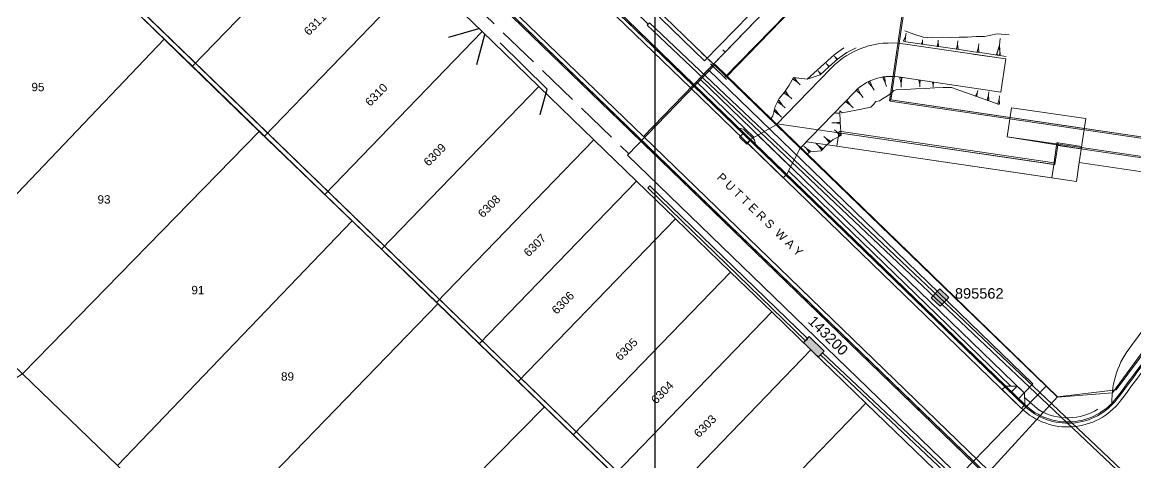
# Model space of a CAD drawing. Header units: metres. Extents: x 305195 to 309187, y 6261447 to 6263623.
# Drawn here: x 305521.8 to 305655, y 6262225.8 to 6262278.5 of the extents above; entities that cross this region are included whole.
import ezdxf
from ezdxf.enums import TextEntityAlignment as Align

# ---------------------------------------------------------------- set-up
doc = ezdxf.new("R2010")
doc.units = ezdxf.units.M
doc.linetypes.add('IE Trench LV', pattern=[6.5, 5, -1.5])
doc.layers.get('0').update_dxf_attribs({"color": 6})
for name, color, linetype, lineweight in [('Cadastre Developer_SP_EXT', 9, 'Continuous', 5), ('Cadastre Land Parcels_SP_EXT', 9, 'Continuous', 5), ('Cadastre Roads_SP_EXT', 9, 'Continuous', 5)]:
    doc.layers.add(name, color=color, linetype=linetype, lineweight=lineweight)
for name, color, linetype in [('Duct_SP_EXT', 7, 'Continuous'), ('Services_SP_NEW', 2, 'Continuous'), ('st_new', 9, 'Continuous'), ('SupportsUG_SP_LV_EXT', 7, 'Continuous'), ('SupportsUG_SP_LV_SL_EXT', 7, 'Continuous'), ('Trench_SP_NEW', 2, 'Continuous')]:
    doc.layers.add(name, color=color, linetype=linetype)
doc.styles.add('COLUMN_LABEL', font='arial.ttf')
doc.styles.add('iecARIAL', font='arial.ttf', dxfattribs={"height": 2})
doc.styles.add('POLE_LABEL', font='arial.ttf')
doc.styles.get("Standard").update_dxf_attribs({"font": 'arial.ttf'})
doc.linetypes.add('IE Trench HV', pattern='A,7,-0.2,["/",Standard,S=3,R=0,X=0.6,Y=-1.4],-2.5', length=9.7)

# ---------------------------------------------------------------- blocks, each defined once
blk = doc.blocks.new('COLUMN_EXT')
blk.add_hatch(color=256).paths.add_polyline_path([(-1.49, 1.48), (-1.49, -1.49), (1.48, -1.49), (1.48, 1.48)])
blk.add_lwpolyline([(-1.49, -1.49), (1.48, -1.49), (1.48, 1.48), (-1.49, 1.48)], close=True)
for tag, height, style, flags, p in [('ASSET_NUM', 2.5, 'COLUMN_LABEL', 8, (2, 2)), ('STRUCTURE_PLANT_NUMBER', 0.2, 'POLE_LABEL', 9, (1.81, 0.03)), ('STREET_CODE', 0.2, 'COLUMN_LABEL', 9, (1.81, -0.2))]:
    blk.add_attdef(tag, text='', height=height, dxfattribs=dict(style=style, flags=flags)).set_placement(p, align=Align.MIDDLE_LEFT)
at = {"flags": 1}
blk.add_attdef('Z', (1.81, -2.35), '', height=0.2, dxfattribs=at)
at = {"flags": 9}
for tag, p in [('COLUMN_TYPE', (1.81, -0.4)), ('OWNED_BY', (1.81, -0.6)), ('STATE', (1.81, -0.8)), ('USAGE', (1.81, -1)), ('STREETNAME', (1.81, -1.6)), ('SUBURB', (1.81, -1.8)), ('LEGEND', (1.81, -1.2)), ('LOCATION', (1.81, -1.4)), ('NOTES', (1.81, -2))]:
    blk.add_attdef(tag, text='', height=0.2, dxfattribs=at).set_placement(p, align=Align.MIDDLE_LEFT)
blk = doc.blocks.new('PILLAR_EXT')
blk.add_hatch(color=256).paths.add_polyline_path([(-2.475, 0.99), (-2.475, -0.99), (2.475, -0.99), (2.475, 0.99)])
blk.add_lwpolyline([(-2.475, -0.99), (2.475, -0.99), (2.475, 0.99), (-2.475, 0.99)], close=True)
at = {"style": 'iecARIAL', "flags": 8}
blk.add_attdef('ASSET_NUM', (1.5, 3.5), '', height=2.5, dxfattribs=at)
for tag, p, flags in [('OWNED_BY', (0, -0.2), 9), ('STATE', (0, -0.4), 9), ('SUPPORT_TYPE', (0, -0.6), 9), ('STREETNAME', (0, -1.8), 9), ('SUBURB', (0, -2), 1), ('USAGE', (0, -0.8), 9), ('LEGEND', (0, -1), 9), ('LOCATION', (0, -1.2), 9), ('NOTES', (0, -1.4), 9), ('PARENT', (0, -1.6), 9)]:
    blk.add_attdef(tag, p, '', height=0.2, dxfattribs=dict(flags=flags))
blk = doc.blocks.new('ST4_NEW')
at = {"layer": 'st_new', "color": 251, "lineweight": 0}
for p, q in [((219.41, -169.73), (32.43, 11.07)), ((198.21, -191.65), (0, 0)), ((60.75, 1.07), (188.29, -122.25)), ((225.66, -163.26), (58.09, -1.22)), ((185.55, -125.09), (58, -1.77)), ((185.86, -124.77), (58.32, -1.44)), ((185.96, -124.66), (58.42, -1.34)), ((179.6, -131.24), (52.06, -7.91)), ((179.92, -130.91), (52.37, -7.59)), ((198.21, -191.65), (9.12, -8.82)), ((179.5, -131.35), (51.96, -8.02)), ((235.29, -73.65), (188.13, -122.42)), ((188.29, -122.25), (235.28, -73.64)), ((235.29, -73.65), (189.68, -120.81)), ((209.37, -126.65), (213.35, -99.49)), ((213.53, -99.31), (209.54, -126.53)), ((189.61, -123.84), (210.02, -102.94)), ((210.01, -102.95), (189.84, -123.75)), ((118.55, -114.63), (176.28, -170.46)), ((211.21, -118.25), (212.29, -118.64)), ((210.98, -119.81), (223.28, -121.62)), ((211.02, -119.52), (212.14, -119.68)), ((212.14, -119.68), (213.26, -119.85)), ((212.29, -118.64), (213.38, -119.03)), ((213.26, -119.85), (214.38, -120.01)), ((213.38, -119.03), (214.51, -119.11)), ((214.51, -119.11), (215.66, -119.02)), ((215.66, -119.02), (216.67, -119.05)), ((216.67, -119.05), (217.69, -119.03)), ((217.69, -119.03), (218.7, -119)), ((218.7, -119), (219.72, -118.94)), ((219.72, -118.94), (220.73, -118.95)), ((220.73, -118.95), (222.25, -118.62)), ((222.25, -118.62), (223.7, -118.72)), ((189.68, -120.81), (189.4, -120.54)), ((199.51, -124.05), (202.72, -121.12)), ((202.72, -121.12), (203.9, -120.3)), ((203.12, -121.64), (204.24, -120.87)), ((204.24, -120.87), (205.38, -120.28)), ((214.38, -120.01), (215.5, -120.18)), ((215.5, -120.18), (217.47, -120.47)), ((217.47, -120.47), (218.46, -120.61)), ((218.46, -120.61), (219.45, -120.76)), ((219.32, -121.04), (223.28, -121.62)), ((219.45, -120.76), (220.44, -120.9)), ((220.44, -120.9), (223.32, -121.33)), ((188.29, -122.25), (179.92, -130.91)), ((188.13, -122.42), (187.92, -122.21)), ((188.13, -122.42), (189.61, -123.84)), ((188.14, -122.42), (189.86, -124.08)), ((189.84, -123.75), (188.29, -122.25)), ((229.48, -162.08), (188.29, -122.25)), ((201.06, -123.54), (202.12, -122.55)), ((202.12, -122.55), (203.12, -121.64)), ((223.28, -121.62), (222.7, -125.58)), ((187.67, -122.9), (186.62, -123.98)), ((226.53, -160.48), (187.67, -122.9)), ((195.8, -129.51), (202.33, -122.76)), ((197.35, -124.75), (197.86, -123.85)), ((197.86, -123.85), (199.51, -124.05)), ((199.51, -124.05), (201.06, -123.54)), ((222.7, -125.58), (210.39, -123.77)), ((185.55, -125.09), (225.16, -163.4)), ((185.86, -124.77), (225.48, -163.08)), ((185.96, -124.66), (225.58, -162.97)), ((193.15, -131), (186.27, -124.34)), ((186.62, -123.98), (225.49, -161.56)), ((196.8, -125.6), (197.35, -124.75)), ((211.32, -125.27), (212.47, -125.21)), ((212.47, -125.21), (213.62, -125.15)), ((213.62, -125.15), (214.77, -125.09)), ((214.77, -125.09), (215.79, -125.04)), ((215.79, -125.04), (216.8, -125.05)), ((216.8, -125.05), (216.91, -125.06)), ((216.91, -125.06), (217.76, -125.39)), ((195.67, -127.29), (196.15, -126.37)), ((196.15, -126.37), (196.8, -125.6)), ((205.21, -125.54), (198.68, -132.29)), ((208.17, -126.62), (208.54, -126.41)), ((208.54, -126.41), (208.93, -126.14)), ((208.93, -126.14), (209.37, -125.87)), ((209.37, -125.87), (209.9, -125.4)), ((209.54, -126.53), (209.37, -126.65)), ((209.47, -126.52), (223.78, -128.62)), ((209.68, -125.59), (209.54, -126.53)), ((209.54, -126.53), (209.54, -126.53)), ((209.54, -126.53), (240.83, -131.13)), ((209.9, -125.4), (210.17, -125.33)), ((210.17, -125.33), (211.32, -125.27)), ((217.76, -125.39), (219.68, -126.08)), ((219.68, -126.08), (222.48, -127.07)), ((195.41, -128.43), (195.67, -127.29)), ((203.47, -129.27), (203.41, -127.83)), ((203.41, -127.83), (203.68, -128.08)), ((203.68, -128.08), (205.39, -127.73)), ((205.39, -127.73), (207.13, -127.4)), ((207.13, -127.4), (207.44, -127.08)), ((207.44, -127.08), (207.73, -126.71)), ((207.73, -126.71), (208.17, -126.62)), ((209.45, -126.67), (223.75, -128.77)), ((223.44, -130.92), (223.95, -127.46)), ((223.95, -127.46), (232.85, -128.76)), ((195.13, -128.86), (195.41, -128.43)), ((223.74, -128.77), (232.66, -130.08)), ((223.77, -128.62), (232.68, -129.93)), ((232.08, -134.01), (232.85, -128.76)), ((181.29, -133.08), (178.31, -130.2)), ((191.38, -130.11), (191.54, -129.95)), ((193.14, -131.81), (191.38, -130.11)), ((191.83, -130.53), (191.41, -130.97)), ((191.54, -129.95), (191.9, -130.02)), ((192.69, -131.37), (191.83, -130.53)), ((191.9, -130.02), (193.21, -131.28)), ((192.75, -131.23), (195.8, -129.51)), ((195.8, -129.51), (195.93, -129.37)), ((198.68, -132.29), (195.8, -129.51)), ((195.8, -129.51), (198.68, -132.29)), ((195.93, -129.37), (229.16, -134.25)), ((203.32, -130.26), (203.06, -132.07)), ((203.06, -132.07), (203.32, -130.26)), ((229.02, -134.23), (203.29, -130.45)), ((203.32, -130.26), (229.05, -134.03)), ((203.57, -130.76), (203.47, -129.27)), ((232.66, -130.08), (240.81, -131.28)), ((232.66, -130.08), (232.66, -130.08)), ((232.68, -129.93), (240.83, -131.13)), ((220.82, -171.3), (179.5, -131.35)), ((220.93, -171.19), (179.6, -131.24)), ((221.24, -170.87), (179.92, -130.91)), ((191.41, -130.97), (192.27, -131.8)), ((192.27, -131.8), (192.69, -131.37)), ((192.34, -131.66), (192.75, -131.23)), ((196.65, -135.83), (192.34, -131.66)), ((193.29, -131.65), (193.14, -131.81)), ((193.21, -131.28), (193.29, -131.65)), ((193.62, -130.74), (197.52, -134.52)), ((199.41, -131.53), (198.68, -132.29)), ((203.06, -132.07), (199.41, -131.53)), ((201.17, -132.61), (201.87, -131.89)), ((201.87, -131.89), (202.63, -131.24)), ((202.63, -131.24), (203.57, -130.76)), ((232.32, -132.37), (223.44, -130.92)), ((232.34, -132.23), (223.44, -130.92)), ((229.4, -131.64), (229.02, -134.23)), ((229.54, -131.66), (229.16, -134.25)), ((229.54, -131.66), (229.4, -131.64)), ((229.54, -131.66), (229.5, -131.96)), ((232.36, -132.08), (229.54, -131.66)), ((198.68, -132.29), (197.07, -135.4)), ((199.43, -133.03), (199.87, -132.74)), ((199.87, -132.74), (201.17, -132.61)), ((203.06, -132.07), (231.75, -136.28)), ((228.78, -135.84), (203.06, -132.07)), ((243.39, -134), (229.5, -131.96)), ((229.5, -131.96), (232.32, -132.37)), ((232.32, -132.37), (232.36, -132.08)), ((232.34, -132.23), (243.42, -133.85)), ((229.05, -134.03), (228.78, -135.84)), ((229.05, -134.03), (229.02, -134.23)), ((229.02, -134.23), (229.02, -134.23)), ((229.16, -134.25), (229.02, -134.23)), ((231.75, -136.28), (232.08, -134.01)), ((243.15, -135.63), (232.08, -134.01)), ((197.07, -135.4), (196.65, -135.83)), ((223.9, -160.73), (197.28, -134.99)), ((190.63, -142.11), (187.76, -139.33)), ((201.34, -152.47), (198.47, -149.69)), ((240.56, -155.39), (236.04, -161.53)), ((166.04, -160.55), (182.23, -176.21)), ((216.97, -172.24), (228.1, -160.74)), ((223.27, -160.74), (222.85, -161.16)), ((225.16, -163.4), (222.85, -161.16)), ((225.47, -163.07), (223.17, -160.84)), ((224.63, -160.73), (223.27, -160.74)), ((224.63, -160.73), (223.87, -161.52)), ((224.63, -160.73), (225.49, -161.56)), ((225.49, -161.56), (226.53, -160.48)), ((213.64, -164.36), (210.76, -161.58)), ((225.49, -161.56), (224.73, -162.35)), ((225.5, -161.56), (225.57, -162.96)), ((227.3, -163.64), (225.53, -162.12)), ((236.04, -161.53), (229.48, -162.08)), ((225.57, -162.96), (225.16, -163.4))]:
    blk.add_line(p, q, dxfattribs=at)
at = {"layer": 'st_new', "color": 251, "lineweight": 0, "extrusion": (0.000791027, 0.003421, 0.999994)}
for p, q in [((211.36, -118.55, 0), (211.27, -118.95, 0)), ((211.04, -119.47, 0), (211.27, -118.95, 0)), ((211.05, -119.46, 0), (211.27, -118.96, 0)), ((211.24, -119.52, 0), (211.18, -119.54, 0)), ((211.27, -118.96, 0), (211.23, -119.51, 0)), ((211.27, -118.95, 0), (211.24, -119.52, 0))]:
    blk.add_line(p, q, dxfattribs=at)
at = {"layer": 'st_new', "color": 251, "lineweight": 0, "extrusion": (0.000497946, 0.003476, 0.999994)}
for p, q in [((213.21, -119.82, 0), (213.3, -119.55, 0)), ((213.23, -119.84, 0), (213.21, -119.82, 0)), ((213.22, -119.81, 0), (213.3, -119.55, 0)), ((213.23, -119.83, 0), (213.22, -119.81, 0)), ((213.26, -119.84, 0), (213.23, -119.83, 0)), ((213.26, -119.85), (213.23, -119.84, 0)), ((213.28, -119.84, 0), (213.26, -119.84, 0)), ((213.28, -119.85, 0), (213.26, -119.85)), ((213.31, -119.83, 0), (213.28, -119.85, 0)), ((213.31, -119.83, 0), (213.28, -119.84, 0)), ((213.33, -119.34, 0), (213.3, -119.55, 0)), ((213.3, -119.55, 0), (213.31, -119.83, 0)), ((213.3, -119.55, 0), (213.31, -119.83, 0))]:
    blk.add_line(p, q, dxfattribs=at)
at = {"layer": 'st_new', "color": 251, "lineweight": 0, "extrusion": (0.000302495, 0.003498, 0.999994)}
for p, q in [((215.06, -120.08, 0), (215.17, -119.67, 0)), ((215.06, -120.08, 0), (215.17, -119.68, 0)), ((215.19, -119.36, 0), (215.17, -119.67, 0)), ((215.17, -119.67, 0), (215.21, -120.1, 0)), ((215.17, -119.68, 0), (215.2, -120.09, 0)), ((215.09, -120.11, 0), (215.06, -120.08, 0)), ((215.09, -120.1, 0), (215.06, -120.08, 0)), ((215.13, -120.11, 0), (215.09, -120.1, 0)), ((215.13, -120.12), (215.09, -120.11, 0)), ((215.17, -120.11, 0), (215.13, -120.11, 0)), ((215.17, -120.12, 0), (215.13, -120.12)), ((215.2, -120.09, 0), (215.17, -120.11, 0)), ((215.21, -120.1, 0), (215.17, -120.12, 0))]:
    blk.add_line(p, q, dxfattribs=at)
at = {"layer": 'st_new', "color": 251, "lineweight": 0, "extrusion": (0.000259889, 0.003502, 0.999994)}
for p, q in [((217.37, -120.42, 0), (217.52, -119.86, 0)), ((217.39, -120.41, 0), (217.52, -119.87, 0)), ((217.55, -119.46, 0), (217.52, -119.86, 0)), ((217.52, -119.86, 0), (217.58, -120.43, 0)), ((217.52, -119.87, 0), (217.57, -120.42, 0)), ((217.42, -120.45, 0), (217.37, -120.42, 0)), ((217.42, -120.44, 0), (217.39, -120.41, 0)), ((217.47, -120.46, 0), (217.42, -120.44, 0)), ((217.47, -120.47), (217.42, -120.45, 0)), ((217.53, -120.45, 0), (217.47, -120.46, 0)), ((217.53, -120.46, 0), (217.47, -120.47)), ((217.57, -120.42, 0), (217.53, -120.45, 0)), ((217.58, -120.43, 0), (217.53, -120.46, 0))]:
    blk.add_line(p, q, dxfattribs=at)
at = {"layer": 'st_new', "color": 251, "lineweight": 0, "extrusion": (0.000389992, 0.003489, 0.999994)}
for p, q in [((220.06, -119.81, 0), (220.02, -120.22, 0)), ((219.85, -120.77, 0), (220.02, -120.22, 0)), ((219.9, -120.81, 0), (219.85, -120.77, 0)), ((219.87, -120.76, 0), (220.02, -120.23, 0)), ((219.9, -120.8, 0), (219.87, -120.76, 0)), ((219.95, -120.81, 0), (219.9, -120.8, 0)), ((219.95, -120.82), (219.9, -120.81, 0)), ((220.01, -120.81, 0), (219.95, -120.81, 0)), ((220, -120.82, 0), (219.95, -120.82)), ((220.06, -120.79, 0), (220, -120.82, 0)), ((220.05, -120.78, 0), (220.01, -120.81, 0)), ((220.02, -120.22, 0), (220.06, -120.79, 0)), ((220.02, -120.23, 0), (220.05, -120.78, 0))]:
    blk.add_line(p, q, dxfattribs=at)
at = {"layer": 'st_new', "color": 251, "lineweight": 0, "extrusion": (0.000383641, 0.00349, 0.999994)}
for p, q in [((222.6, -119.17, -0.01), (222.51, -119.99, 0)), ((222.18, -121.09, 0), (222.51, -119.99, 0)), ((222.28, -121.16, 0), (222.18, -121.09, 0)), ((222.21, -121.07, 0), (222.51, -120.01, 0)), ((222.28, -121.14, 0), (222.21, -121.07, 0)), ((222.38, -121.17, 0), (222.28, -121.14, 0)), ((222.38, -121.19, 0), (222.28, -121.16, 0)), ((222.48, -121.16, 0), (222.38, -121.17, 0)), ((222.48, -121.18, 0), (222.38, -121.19, 0)), ((222.57, -121.11, 0), (222.48, -121.16, 0)), ((222.59, -121.13, 0), (222.48, -121.18, 0)), ((222.51, -119.99, 0), (222.59, -121.13, 0)), ((222.51, -120.01, 0), (222.57, -121.11, 0))]:
    blk.add_line(p, q, dxfattribs=at)
at = {"layer": 'st_new', "color": 251, "lineweight": 0, "extrusion": (0.002524, -0.002441, 0.999994)}
blk.add_line((188.29, -122.25), (186.84, -120.85, 0.01), dxfattribs=at)
at = {"layer": 'st_new', "color": 251, "lineweight": 0, "extrusion": (-0.002367, 0.002593, 0.999994)}
for p, q in [((201.8, -122.17, 0), (201.93, -122.32, 0)), ((201.93, -122.32, 0), (202.16, -122.49, 0)), ((202.09, -122.56, 0), (201.93, -122.32, 0)), ((201.94, -122.32, 0), (202.15, -122.49, 0)), ((202.09, -122.56, 0), (201.94, -122.32, 0)), ((202.11, -122.55, 0), (202.09, -122.56, 0)), ((202.12, -122.56, 0), (202.09, -122.56, 0)), ((202.13, -122.54, 0), (202.11, -122.55, 0)), ((202.14, -122.54, 0), (202.12, -122.56, 0)), ((202.15, -122.52, 0), (202.13, -122.54, 0)), ((202.15, -122.52, 0), (202.14, -122.54, 0)), ((202.16, -122.49, 0), (202.15, -122.52, 0)), ((202.15, -122.49, 0), (202.15, -122.52, 0)), ((202.77, -121.28, 0), (202.91, -121.43, 0)), ((202.91, -121.43, 0), (203.14, -121.6, 0)), ((203.06, -121.67, 0), (202.91, -121.43, 0)), ((202.91, -121.43, 0), (203.13, -121.6, 0)), ((203.06, -121.66, 0), (202.91, -121.43, 0)), ((203.09, -121.66, 0), (203.06, -121.66, 0)), ((203.09, -121.67, 0), (203.06, -121.67, 0)), ((203.11, -121.65, 0), (203.09, -121.67, 0)), ((203.11, -121.65, 0), (203.09, -121.66, 0)), ((203.13, -121.63, 0), (203.11, -121.65, 0)), ((203.12, -121.63, 0), (203.11, -121.65, 0)), ((203.13, -121.6, 0), (203.12, -121.63, 0)), ((203.14, -121.6, 0), (203.13, -121.63, 0)), ((200.82, -123.06, 0), (200.96, -123.21, 0)), ((200.96, -123.21, 0), (201.19, -123.39, 0)), ((201.11, -123.45, 0), (200.96, -123.21, 0)), ((200.96, -123.22, 0), (201.18, -123.39, 0)), ((201.11, -123.45, 0), (200.96, -123.22, 0)), ((201.14, -123.44, 0), (201.11, -123.45, 0)), ((201.14, -123.45, 0), (201.11, -123.45, 0)), ((201.16, -123.43, 0), (201.14, -123.44, 0)), ((201.16, -123.44, 0), (201.14, -123.45, 0)), ((201.18, -123.41, 0), (201.16, -123.44, 0)), ((201.18, -123.41, 0), (201.16, -123.43, 0)), ((201.19, -123.39, 0), (201.18, -123.41, 0)), ((201.18, -123.39, 0), (201.18, -123.41, 0))]:
    blk.add_line(p, q, dxfattribs=at)
at = {"layer": 'st_new', "color": 251, "lineweight": 0, "extrusion": (0.002515, -0.00245, 0.999994)}
for p, q in [((197.81, -123.96, 0), (197.84, -123.91, 0)), ((197.82, -123.97, 0), (197.85, -123.92, 0)), ((197.84, -123.91, 0), (197.89, -123.87, 0)), ((197.85, -123.92, 0), (197.9, -123.88, 0)), ((197.89, -123.87, 0), (197.96, -123.85, 0)), ((197.9, -123.88, 0), (197.96, -123.87, 0)), ((197.96, -123.85, 0), (198.35, -124.4, 0)), ((197.96, -123.87, 0), (198.34, -124.39, 0)), ((197.79, -124.03, 0), (197.81, -123.96, 0)), ((198.35, -124.4, 0), (197.79, -124.03, 0)), ((197.81, -124.03, 0), (197.82, -123.97, 0)), ((198.34, -124.39, 0), (197.81, -124.03, 0)), ((198.69, -124.73, 0), (198.35, -124.4, 0)), ((196.07, -126.6, 0), (196.14, -126.59, 0)), ((196.14, -126.59, 0), (196.53, -127.13, 0)), ((196.77, -125.7, 0), (196.79, -125.63, 0)), ((197.33, -126.07, 0), (196.77, -125.7, 0)), ((196.79, -125.63, 0), (196.82, -125.58, 0)), ((196.79, -125.7, 0), (196.8, -125.64, 0)), ((197.32, -126.06, 0), (196.79, -125.7, 0)), ((196.8, -125.64, 0), (196.83, -125.59, 0)), ((196.82, -125.58, 0), (196.87, -125.54, 0)), ((196.83, -125.59, 0), (196.88, -125.55, 0)), ((196.87, -125.54, 0), (196.94, -125.52, 0)), ((196.88, -125.55, 0), (196.94, -125.54, 0)), ((196.94, -125.52, 0), (197.33, -126.07, 0)), ((196.94, -125.54, 0), (197.32, -126.06, 0)), ((197.67, -126.4, 0), (197.33, -126.07, 0)), ((204.15, -126.62, 0), (204.2, -126.59, 0)), ((204.16, -126.63, 0), (204.21, -126.6, 0)), ((204.2, -126.59, 0), (204.27, -126.57, 0)), ((204.21, -126.6, 0), (204.27, -126.59, 0)), ((204.27, -126.57, 0), (204.66, -127.12, 0)), ((204.27, -126.59, 0), (204.65, -127.11, 0)), ((195.55, -127.88, 0), (195.56, -127.81, 0)), ((196.1, -128.26, 0), (195.55, -127.88, 0)), ((195.56, -127.81, 0), (195.6, -127.76, 0)), ((195.56, -127.88, 0), (195.57, -127.82, 0)), ((196.09, -128.25, 0), (195.56, -127.88, 0)), ((195.57, -127.82, 0), (195.6, -127.77, 0)), ((195.6, -127.76, 0), (195.65, -127.73, 0)), ((195.6, -127.77, 0), (195.65, -127.74, 0)), ((195.65, -127.73, 0), (195.71, -127.71, 0)), ((195.65, -127.74, 0), (195.71, -127.73, 0)), ((195.71, -127.71, 0), (196.1, -128.26, 0)), ((195.71, -127.73, 0), (196.09, -128.25, 0)), ((195.97, -126.76, 0), (195.99, -126.69, 0)), ((196.53, -127.13, 0), (195.97, -126.76, 0)), ((195.99, -126.69, 0), (196.02, -126.64, 0)), ((195.99, -126.76, 0), (196, -126.7, 0)), ((196.52, -127.12, 0), (195.99, -126.76, 0)), ((196, -126.7, 0), (196.03, -126.65, 0)), ((196.02, -126.64, 0), (196.07, -126.6, 0)), ((196.03, -126.65, 0), (196.08, -126.61, 0)), ((196.08, -126.61, 0), (196.14, -126.6, 0)), ((196.14, -126.6, 0), (196.52, -127.12, 0)), ((196.87, -127.47, 0), (196.53, -127.13, 0)), ((204.1, -126.74, 0), (204.12, -126.68, 0)), ((204.66, -127.12, 0), (204.1, -126.74, 0)), ((204.12, -126.68, 0), (204.15, -126.62, 0)), ((204.12, -126.74, 0), (204.13, -126.68, 0)), ((204.65, -127.11, 0), (204.12, -126.74, 0)), ((204.13, -126.68, 0), (204.16, -126.63, 0)), ((205, -127.45, 0), (204.66, -127.12, 0)), ((196.44, -128.59, 0), (196.1, -128.26, 0))]:
    blk.add_line(p, q, dxfattribs=at)
at = {"layer": 'st_new', "color": 251, "lineweight": 0, "extrusion": (0.000904974, -0.003393, 0.999994)}
for p, q in [((208.58, -123.86, 0), (208.63, -123.81, 0)), ((208.86, -124.47, 0), (208.58, -123.86, 0)), ((208.59, -123.87, 0), (208.63, -123.82, 0)), ((208.86, -124.45, 0), (208.59, -123.87, 0)), ((208.63, -123.81, 0), (208.68, -123.78, 0)), ((208.63, -123.82, 0), (208.69, -123.8, 0)), ((208.68, -123.78, 0), (208.74, -123.78, 0)), ((208.69, -123.8, 0), (208.75, -123.79, 0)), ((208.74, -123.78, 0), (208.81, -123.8, 0)), ((208.75, -123.79, 0), (208.8, -123.81, 0)), ((208.8, -123.81, 0), (208.86, -124.45, 0)), ((208.81, -123.8, 0), (208.86, -124.47, 0)), ((208.99, -124.93, 0), (208.86, -124.47, 0))]:
    blk.add_line(p, q, dxfattribs=at)
at = {"layer": 'st_new', "color": 251, "lineweight": 0, "extrusion": (0.000212618, -0.003505, 0.999994)}
for p, q in [((210.58, -123.88, 0), (210.64, -123.85, 0)), ((210.74, -124.54, 0), (210.58, -123.88, 0)), ((210.59, -123.9), (210.64, -123.86, 0)), ((210.74, -124.52, 0), (210.59, -123.9)), ((210.64, -123.85, 0), (210.7, -123.83, 0)), ((210.64, -123.86, 0), (210.7, -123.84, 0)), ((210.7, -123.83, 0), (210.76, -123.84, 0)), ((210.7, -123.84, 0), (210.76, -123.85, 0)), ((210.82, -123.87, 0), (210.74, -124.54, 0)), ((210.81, -123.88), (210.74, -124.52, 0)), ((210.76, -123.84, 0), (210.82, -123.87, 0)), ((210.76, -123.85, 0), (210.81, -123.88)), ((210.77, -125.01, 0), (210.74, -124.54, 0)), ((212.87, -124.18, 0), (212.91, -124.16, 0)), ((212.98, -124.64, 0), (212.87, -124.18, 0)), ((212.88, -124.19, 0), (212.91, -124.17, 0)), ((212.98, -124.63, 0), (212.88, -124.19, 0)), ((212.91, -124.16, 0), (212.95, -124.15, 0)), ((212.91, -124.17, 0), (212.95, -124.15, 0)), ((212.95, -124.15, 0), (212.99, -124.15, 0)), ((212.95, -124.15, 0), (212.99, -124.16, 0)), ((213.04, -124.17, 0), (212.98, -124.64, 0)), ((213.03, -124.18, 0), (212.98, -124.63, 0)), ((213, -124.97, 0), (212.98, -124.64, 0)), ((212.99, -124.15, 0), (213.04, -124.17, 0)), ((212.99, -124.16, 0), (213.03, -124.18, 0)), ((214.51, -124.43, 0), (214.54, -124.41, 0)), ((214.51, -124.43, 0), (214.54, -124.41, 0)), ((214.59, -124.75, 0), (214.51, -124.43, 0)), ((214.59, -124.74, 0), (214.51, -124.43, 0)), ((214.54, -124.41, 0), (214.56, -124.4, 0)), ((214.54, -124.41, 0), (214.57, -124.4, 0)), ((214.56, -124.4, 0), (214.6, -124.4, 0)), ((214.57, -124.4, 0), (214.6, -124.41, 0)), ((214.63, -124.42, 0), (214.59, -124.75, 0)), ((214.62, -124.42, 0), (214.59, -124.74, 0)), ((214.6, -124.99, 0), (214.59, -124.75, 0)), ((214.6, -124.4, 0), (214.63, -124.42, 0)), ((214.6, -124.41, 0), (214.62, -124.42, 0))]:
    blk.add_line(p, q, dxfattribs=at)
at = {"layer": 'st_new', "color": 251, "lineweight": 0, "extrusion": (0.001848, -0.002985, 0.999994)}
for p, q in [((206.84, -124.46, 0), (206.87, -124.4, 0)), ((207.29, -124.96, 0), (206.84, -124.46, 0)), ((206.85, -124.47, 0), (206.88, -124.41, 0)), ((207.28, -124.95, 0), (206.85, -124.47, 0)), ((206.87, -124.4, 0), (206.91, -124.36, 0)), ((206.88, -124.41, 0), (206.92, -124.37, 0)), ((206.91, -124.36, 0), (206.97, -124.34, 0)), ((206.92, -124.37, 0), (206.98, -124.35, 0)), ((206.97, -124.34, 0), (207.04, -124.34, 0)), ((206.98, -124.35, 0), (207.04, -124.35, 0)), ((207.04, -124.34, 0), (207.29, -124.96, 0)), ((207.04, -124.35, 0), (207.28, -124.95, 0)), ((207.54, -125.37, 0), (207.29, -124.96, 0))]:
    blk.add_line(p, q, dxfattribs=at)
at = {"layer": 'st_new', "color": 251, "lineweight": 0, "extrusion": (0.002128, -0.002793, 0.999994)}
for p, q in [((205.43, -125.41, 0), (205.46, -125.35, 0)), ((205.92, -125.87, 0), (205.43, -125.41, 0)), ((205.45, -125.42, 0), (205.46, -125.36, 0)), ((205.92, -125.86, 0), (205.45, -125.42, 0)), ((205.46, -125.35, 0), (205.5, -125.3, 0)), ((205.46, -125.36, 0), (205.5, -125.31, 0)), ((205.5, -125.3, 0), (205.55, -125.28, 0)), ((205.5, -125.31, 0), (205.56, -125.29, 0)), ((205.55, -125.28, 0), (205.62, -125.27, 0)), ((205.56, -125.29, 0), (205.62, -125.29, 0)), ((205.62, -125.27, 0), (205.92, -125.87, 0)), ((205.62, -125.29, 0), (205.92, -125.86, 0)), ((206.21, -126.25, 0), (205.92, -125.87, 0))]:
    blk.add_line(p, q, dxfattribs=at)
at = {"layer": 'st_new', "color": 251, "lineweight": 0, "extrusion": (0.000988889, 0.003369, 0.999994)}
for p, q in [((219.66, -126.04, 0), (219.84, -125.68, 0)), ((219.69, -126.07, 0), (219.66, -126.04, 0)), ((219.67, -126.04, 0), (219.84, -125.69, 0)), ((219.69, -126.07, 0), (219.67, -126.04, 0)), ((219.72, -126.09, 0), (219.69, -126.07, 0)), ((219.72, -126.08, 0), (219.69, -126.07, 0)), ((219.76, -126.09, 0), (219.72, -126.08, 0)), ((219.75, -126.09, 0), (219.72, -126.09, 0)), ((219.8, -126.08, 0), (219.75, -126.09, 0)), ((219.79, -126.07, 0), (219.76, -126.09, 0)), ((219.84, -125.69, 0), (219.79, -126.07, 0)), ((219.84, -125.68, 0), (219.8, -126.08, 0)), ((219.92, -125.41, 0), (219.84, -125.68, 0))]:
    blk.add_line(p, q, dxfattribs=at)
at = {"layer": 'st_new', "color": 251, "lineweight": 0, "extrusion": (0.000329876, 0.003496, 0.999994)}
for p, q in [((221.05, -126.53, 0), (221.2, -125.97, 0)), ((221.09, -126.56, 0), (221.05, -126.53, 0)), ((221.06, -126.52, 0), (221.2, -125.98, 0)), ((221.1, -126.55, 0), (221.06, -126.52, 0)), ((221.14, -126.58, 0), (221.09, -126.56, 0)), ((221.15, -126.57, 0), (221.1, -126.55, 0)), ((221.2, -126.57, 0), (221.14, -126.58, 0)), ((221.2, -126.56, 0), (221.15, -126.57, 0)), ((221.24, -125.57, 0), (221.2, -125.97, 0)), ((221.2, -125.97, 0), (221.25, -126.54, 0)), ((221.2, -125.98, 0), (221.24, -126.53, 0)), ((221.24, -126.53, 0), (221.2, -126.56, 0)), ((221.25, -126.54, 0), (221.2, -126.57, 0)), ((222.31, -126.98, 0), (222.47, -126.43, 0)), ((222.32, -126.98, 0), (222.47, -126.44, 0)), ((222.51, -126.03, 0), (222.47, -126.43, 0)), ((222.47, -126.43, 0), (222.52, -127, 0)), ((222.47, -126.44, 0), (222.51, -126.99, 0)), ((222.36, -127.02, 0), (222.31, -126.98, 0)), ((222.36, -127.01, 0), (222.32, -126.98, 0)), ((222.41, -127.03, 0), (222.36, -127.01, 0)), ((222.41, -127.04, 0), (222.36, -127.02, 0)), ((222.46, -127.02, 0), (222.41, -127.03, 0)), ((222.46, -127.03, 0), (222.41, -127.04, 0)), ((222.51, -126.99, 0), (222.46, -127.02, 0)), ((222.52, -127, 0), (222.46, -127.03, 0))]:
    blk.add_line(p, q, dxfattribs=at)
at = {"layer": 'st_new', "color": 251, "lineweight": 0, "extrusion": (-0.00351, 9.51961e-05, 0.999994)}
for p, q in [((202.86, -129.28, 0), (203.42, -129.2, 0)), ((202.87, -129.28, 0), (203.41, -129.21, 0)), ((202.91, -128.09, 0), (203.12, -128.09, 0)), ((203.12, -128.09, 0), (203.4, -128.05, 0)), ((203.12, -128.09, 0), (203.39, -128.05, 0)), ((203.4, -128.15, 0), (203.12, -128.09, 0)), ((203.39, -128.15, 0), (203.12, -128.09, 0)), ((203.39, -128.05, 0), (203.41, -128.08, 0)), ((203.41, -128.13, 0), (203.39, -128.15, 0)), ((203.4, -128.05, 0), (203.41, -128.08, 0)), ((203.41, -128.13, 0), (203.4, -128.15, 0)), ((203.41, -128.08, 0), (203.42, -128.1, 0)), ((203.41, -128.08, 0), (203.41, -128.1, 0)), ((203.42, -128.1, 0), (203.41, -128.13, 0)), ((203.41, -128.1, 0), (203.41, -128.13, 0)), ((203.41, -129.21, 0), (203.44, -129.25, 0)), ((203.42, -129.2, 0), (203.45, -129.25, 0)), ((203.44, -129.25, 0), (203.45, -129.3, 0)), ((203.45, -129.25, 0), (203.46, -129.3, 0)), ((202.45, -129.27, 0), (202.86, -129.28, 0)), ((203.42, -129.4, 0), (202.86, -129.28, 0)), ((203.41, -129.39, 0), (202.87, -129.28, 0)), ((203.44, -129.35, 0), (203.41, -129.39, 0)), ((203.45, -129.35, 0), (203.42, -129.4, 0)), ((203.45, -129.3, 0), (203.44, -129.35, 0)), ((203.46, -129.3, 0), (203.45, -129.35, 0))]:
    blk.add_line(p, q, dxfattribs=at)
at = {"layer": 'st_new', "color": 251, "lineweight": 0, "extrusion": (-0.002617, 0.002341, 0.999994)}
for p, q in [((202.78, -130.08, 0), (203.08, -130.36, 0)), ((203.08, -130.36, 0), (203.57, -130.66, 0)), ((203.43, -130.81, 0), (203.08, -130.36, 0)), ((203.09, -130.36, 0), (203.56, -130.66, 0)), ((203.43, -130.8, 0), (203.09, -130.36, 0)), ((200.58, -131.75, 0), (200.88, -132.02, 0)), ((201.49, -130.88, 0), (201.8, -131.15, 0)), ((201.8, -131.15, 0), (202.29, -131.45, 0)), ((202.15, -131.6, 0), (201.8, -131.15, 0)), ((201.81, -131.16, 0), (202.27, -131.45, 0)), ((202.15, -131.59, 0), (201.81, -131.16, 0)), ((202.21, -131.58, 0), (202.15, -131.6, 0)), ((202.2, -131.58, 0), (202.15, -131.59, 0)), ((202.24, -131.55, 0), (202.2, -131.58, 0)), ((202.25, -131.55, 0), (202.21, -131.58, 0)), ((202.27, -131.5, 0), (202.24, -131.55, 0)), ((202.28, -131.51, 0), (202.25, -131.55, 0)), ((202.27, -131.45, 0), (202.27, -131.5, 0)), ((202.29, -131.45, 0), (202.28, -131.51, 0)), ((203.49, -130.79, 0), (203.43, -130.81, 0)), ((203.48, -130.79, 0), (203.43, -130.8, 0)), ((203.53, -130.75, 0), (203.48, -130.79, 0)), ((203.53, -130.76, 0), (203.49, -130.79, 0)), ((203.55, -130.71, 0), (203.53, -130.75, 0)), ((203.56, -130.72, 0), (203.53, -130.76, 0)), ((203.56, -130.66, 0), (203.55, -130.71, 0)), ((203.57, -130.66, 0), (203.56, -130.72, 0)), ((199.1, -132.07, 0), (199.41, -132.34, 0)), ((199.41, -132.34, 0), (199.89, -132.64, 0)), ((199.76, -132.8, 0), (199.41, -132.34, 0)), ((199.41, -132.35, 0), (199.88, -132.64, 0)), ((199.76, -132.78, 0), (199.41, -132.35, 0)), ((199.81, -132.77, 0), (199.76, -132.78, 0)), ((199.81, -132.78, 0), (199.76, -132.8, 0)), ((199.85, -132.74, 0), (199.81, -132.77, 0)), ((199.86, -132.75, 0), (199.81, -132.78, 0)), ((199.87, -132.69, 0), (199.85, -132.74, 0)), ((199.88, -132.7, 0), (199.86, -132.75, 0)), ((199.88, -132.64, 0), (199.87, -132.69, 0)), ((199.89, -132.64, 0), (199.88, -132.7, 0)), ((200.88, -132.02, 0), (201.37, -132.32, 0)), ((201.23, -132.47, 0), (200.88, -132.02, 0)), ((200.89, -132.03, 0), (201.36, -132.32, 0)), ((201.23, -132.46, 0), (200.89, -132.03, 0)), ((201.28, -132.45, 0), (201.23, -132.46, 0)), ((201.29, -132.46, 0), (201.23, -132.47, 0)), ((201.33, -132.42, 0), (201.28, -132.45, 0)), ((201.33, -132.43, 0), (201.29, -132.46, 0)), ((201.35, -132.37, 0), (201.33, -132.42, 0)), ((201.36, -132.38, 0), (201.33, -132.43, 0)), ((201.36, -132.32, 0), (201.35, -132.37, 0)), ((201.37, -132.32, 0), (201.36, -132.38, 0))]:
    blk.add_line(p, q, dxfattribs=at)
at = {"layer": 'st_new', "color": 251, "lineweight": 0}
for centre, radius, start, end in [((-40.42, 51.62), 347.5, 323.3335, 351.658), ((209.52, -129.71), 10, 81.6383, 135.9627), ((209.52, -129.71), 6, 81.6383, 135.9627), ((-1063.14, 813.36), 1625.04, 323.10736, 323.53326), ((-1063.14, 813.36), 1625.19, 323.1073, 323.53332), ((-1063.14, 813.36), 1625.64, 323.1073, 323.53332), ((246.53, -162.54), 10.56, 141.0225, 181.3817), ((230.69, -157.68), 7.95, 225.9631, 322.3312), ((230.69, -157.68), 7.5, 225.9631, 322.3312), ((230.69, -157.68), 7.35, 225.9631, 322.3233), ((230.69, -157.68), 6.85, 240.3702, 301.9576)]:
    blk.add_arc(centre, radius, start, end, dxfattribs=at)
blk = doc.blocks.new('ST5_NEW')
at = {"layer": 'st_new', "color": 7, "linetype": 'Continuous'}
for p, q in [((-47.27, -48.88), (-67.76, -29.07)), ((-108.57, -49.52), (-89.75, -30.06)), ((-99.94, -57.87), (-81.12, -38.41)), ((-81.12, -38.41), (-73.9, -45.39)), ((-108.57, -49.52), (-117.05, -41.32)), ((-40.12, -41.49), (-47.27, -48.88)), ((-73.9, -45.39), (-92.71, -64.85)), ((-73.9, -45.39), (-67.13, -51.94)), ((-99.94, -57.87), (-108.57, -49.52)), ((-67.13, -51.94), (-85.95, -71.4)), ((-67.13, -51.94), (-60.54, -58.31)), ((-92.71, -64.85), (-99.94, -57.87)), ((-79.36, -77.77), (-60.54, -58.31)), ((-60.54, -58.31), (-55.43, -63.25)), ((-55.43, -63.25), (-74.24, -82.71)), ((-55.43, -63.25), (-50.75, -67.77)), ((-85.95, -71.4), (-92.71, -64.85)), ((-69.57, -87.23), (-50.75, -67.77)), ((-50.75, -67.77), (-44.17, -74.14)), ((-79.36, -77.77), (-85.95, -71.4)), ((-62.99, -93.6), (-44.17, -74.14)), ((-44.17, -74.14), (-39.23, -78.91)), ((-74.24, -82.71), (-79.36, -77.77)), ((-58.05, -98.38), (-39.23, -78.91)), ((-39.23, -78.91), (-34.56, -83.43)), ((-69.57, -87.23), (-74.24, -82.71)), ((-34.56, -83.43), (-53.37, -102.89)), ((-34.56, -83.43), (-27.97, -89.8)), ((-62.99, -93.6), (-69.57, -87.23)), ((-27.97, -89.8), (-46.79, -109.27)), ((-27.97, -89.8), (-18.58, -98.88)), ((-58.05, -98.38), (-62.99, -93.6))]:
    blk.add_line(p, q, dxfattribs=at)
blk = doc.blocks.new('PLAN_NEW')
at = {"layer": 'st_new', "lineweight": 0}
blk.add_blockref('ST4_NEW', (-232.08, -1017.59), dxfattribs=at)
at = {"layer": 'st_new'}
blk.add_blockref('ST5_NEW', (2.43, -1090.56), dxfattribs=at)
at = {"layer": 'st_new', "lineweight": 0}
for s, rotation, p in [('6311', 45.2827, (-92.21, -1136.49)), ('6310', 45.2827, (-84.88, -1144.95)), ('6309', 45.2827, (-77.88, -1152.12)), ('P U T T E R S  W A Y', 315.9631, (-43.44, -1153.46)), ('6308', 45.2827, (-71.38, -1158.28)), ('6307', 45.2827, (-65.9, -1162.95)), ('6306', 45.2827, (-62.55, -1169.82)), ('6305', 45.2827, (-54.94, -1175.38)), ('6304', 45.2827, (-50.65, -1180.55)), ('6303', 45.2827, (-45.53, -1184.57))]:
    blk.add_text(s, height=1, rotation=rotation, dxfattribs=at).set_placement(p)

msp = doc.modelspace()

# ---------------------------------------------------------------- linework, layer by layer
at = {"layer": 'Cadastre Developer_SP_EXT'}
for points in [[(305717.2, 6262432.92), (305715.43, 6262420.4), (305717.42, 6262420.12), (305723.62, 6262411.13), (305722.58, 6262404.04), (305719.49, 6262384.55), (305714.68, 6262362.42), (305710.12, 6262346.02), (305704.73, 6262329.73), (305697.52, 6262311.33), (305686.65, 6262288.11), (305681.43, 6262278.33), (305672.54, 6262263.21), (305666.08, 6262253.22), (305658.39, 6262242.22), (305652.65, 6262234.55), (305645.64, 6262233.72)], [(305645.64, 6262233.72), (305604.68, 6262273.45), (305594.2, 6262262.62), (305635.5, 6262222.65), (305645.64, 6262233.72)]]:
    msp.add_lwpolyline(points, dxfattribs=at)
at = {"layer": 'Cadastre Land Parcels_SP_EXT', "linetype": 'Continuous'}
for points in [[(305425.3, 6262386.15), (305436.73, 6262375.19), (305447.54, 6262364.67), (305458.46, 6262354.07), (305469.48, 6262343.4), (305480.22, 6262333.04), (305491.34, 6262322.31), (305502.13, 6262311.88), (305513.04, 6262301.34), (305523.91, 6262290.81), (305534.62, 6262280.48), (305536.1, 6262279.05), (305547.47, 6262268.02), (305558.57, 6262257.31), (305568.86, 6262247.42), (305581.62, 6262235.08), (305592.95, 6262224.11), (305602.51, 6262214.88), (305603.91, 6262213.52), (305613.36, 6262204.39), (305625.31, 6262192.84), (305629.66, 6262188.65)], [(305513.04, 6262301.34), (305523.91, 6262290.81), (305534.62, 6262280.48), (305536.1, 6262279.05), (305547.47, 6262268.02), (305558.57, 6262257.31), (305568.86, 6262247.42), (305581.62, 6262235.08), (305592.95, 6262224.11)], [(305538.75, 6262276.48), (305537.2, 6262277.98), (305526.56, 6262288.26), (305498.42, 6262258.91), (305510.69, 6262247.11), (305538.75, 6262276.48)], [(305550.12, 6262265.47), (305538.75, 6262276.48), (305510.69, 6262247.11), (305521.77, 6262236.46), (305550.12, 6262265.47)], [(305561.23, 6262254.76), (305550.12, 6262265.47), (305521.77, 6262236.46), (305533.16, 6262225.5), (305561.23, 6262254.76)], [(305571.5, 6262244.85), (305561.23, 6262254.76), (305533.16, 6262225.5), (305543.3, 6262215.75)], [(305584.25, 6262232.52), (305571.5, 6262244.85), (305543.3, 6262215.75), (305555.8, 6262203.72), (305584.25, 6262232.52)], [(305595.58, 6262221.57), (305584.25, 6262232.52), (305555.8, 6262203.72), (305566.75, 6262193.19), (305595.58, 6262221.57)]]:
    msp.add_lwpolyline(points, dxfattribs=at)
at = {"layer": 'Cadastre Roads_SP_EXT', "linetype": 'Continuous'}
msp.add_lwpolyline([(305533.16, 6262225.5), (305521.77, 6262236.46), (305509.29, 6262228.23), (305499.66, 6262221.87), (305510.85, 6262211.05), (305512.36, 6262209.6), (305519.83, 6262202.4), (305526.92, 6262195.51), (305528.36, 6262194.11), (305535.72, 6262186.99), (305544.5, 6262178.49), (305553.26, 6262170.03), (305571.67, 6262152.21), (305579.12, 6262161.76), (305587.84, 6262172.93), (305578.04, 6262182.33), (305566.75, 6262193.19), (305555.8, 6262203.72), (305543.3, 6262215.75), (305533.16, 6262225.5)], dxfattribs=at)
at = {"layer": 'Defpoints', "color": 2}
msp.add_lwpolyline([(305597.47, 6262074.76), (305773.29, 6262074.76), (305773.29, 6262335.14), (305597.47, 6262335.14)], close=True, dxfattribs=at)
at = {"layer": 'Duct_SP_EXT'}
for p, q in [((305596.55, 6262278.17), (305596.67, 6262278.3)), ((305659.71, 6262218.45), (305596.55, 6262278.17)), ((305596.8, 6262278.43), (305596.67, 6262278.3)), ((305659.96, 6262218.71), (305596.8, 6262278.43)), ((305596.61, 6262258.71), (305596.73, 6262258.84)), ((305615.48, 6262240.43), (305596.61, 6262258.71)), ((305596.86, 6262258.97), (305596.73, 6262258.84)), ((305615.73, 6262240.69), (305596.86, 6262258.97)), ((305615.73, 6262240.69), (305615.6, 6262240.56)), ((305615.48, 6262240.43), (305615.6, 6262240.56)), ((305617.27, 6262238.73), (305617.4, 6262238.86)), ((305650.81, 6262207.21), (305617.27, 6262238.73)), ((305617.52, 6262238.99), (305617.4, 6262238.86)), ((305651.06, 6262207.47), (305617.52, 6262238.99))]:
    msp.add_line(p, q, dxfattribs=at)
at = {"layer": 'Services_SP_NEW', "color": 2}
for p, q in [((305572.81, 6262276.73), (305576.39, 6262277.78)), ((305576.16, 6262273.46), (305577.12, 6262277.07)), ((305578.94, 6262276.04), (305584.56, 6262270.5)), ((305583.74, 6262267.48), (305584.56, 6262270.5))]:
    msp.add_line(p, q, dxfattribs=at)
at = {"layer": 'Trench_SP_NEW', "linetype": 'IE Trench LV'}
msp.add_line((305443.7, 6262408.18), (305594.34, 6262262.77), dxfattribs=at)
at = {"layer": 'Trench_SP_NEW', "linetype": 'IE Trench HV', "lineweight": 0}
msp.add_lwpolyline([(305468.98, 6262404.15), (305470.27, 6262401.16), (305596.67, 6262278.3)], dxfattribs=at)

# ---------------------------------------------------------------- block references
at = {"layer": 'st_new'}
msp.add_blockref('PLAN_NEW', (305648.26, 6263413.34), dxfattribs=at)
at = {"layer": 'SupportsUG_SP_LV_EXT'}
ref = msp.add_blockref('PILLAR_EXT', (305616.48, 6262239.7), dxfattribs=dict(at, xscale=0.4999999999999999, yscale=0.4999999999999999, zscale=0.4999999999999999, rotation=135.490801747683))
ref.add_attrib('ASSET_NUM', '143200', dxfattribs={"layer": '0', "height": 1.25, "rotation": 315.3, "style": 'iecARIAL'}).set_placement((305616.13, 6262243.1), align=Align.MIDDLE_LEFT)
at = {"layer": 'SupportsUG_SP_LV_SL_EXT'}
ref = msp.add_blockref('COLUMN_EXT', (305631.6, 6262245.6), dxfattribs=dict(at, xscale=0.5, yscale=0.5, zscale=0.5, rotation=316.1962172482549))
ref.add_attrib('ASSET_NUM', '895562', dxfattribs={"layer": '0', "height": 1.25, "style": 'COLUMN_LABEL'}).set_placement((305633.37, 6262246.09), align=Align.MIDDLE_LEFT)

# ---------------------------------------------------------------- texts
at = {"layer": 'Cadastre Land Parcels_SP_EXT'}
for s, p in [('95', (305522.85, 6262270.27)), ('93', (305530.76, 6262256.83)), ('91', (305541.99, 6262245.99)), ('89', (305552.72, 6262235.66))]:
    msp.add_text(s, height=1, dxfattribs=at).set_placement(p)

doc.saveas('drawing.dxf')
